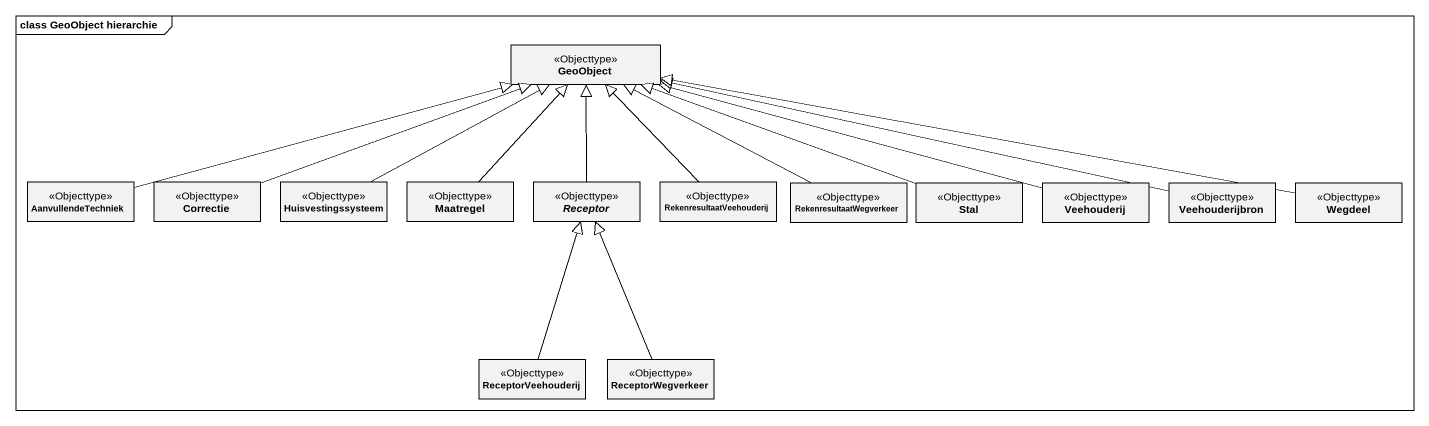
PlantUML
@startuml
mainframe class GeoObject hierarchie
hide circle
hide empty members
class GeoObject <<Objecttype>>
class AanvullendeTechniek <<Objecttype>>
class Correctie <<Objecttype>>
class Huisvestingssysteem <<Objecttype>>
class Maatregel <<Objecttype>>
abstract class Receptor <<Objecttype>>
class RekenresultaatVeehouderij <<Objecttype>>
class RekenresultaatWegverkeer <<Objecttype>>
class Stal <<Objecttype>>
class Veehouderij <<Objecttype>>
class Veehouderijbron <<Objecttype>>
class Wegdeel <<Objecttype>>
class ReceptorVeehouderij <<Objecttype>>
class ReceptorWegverkeer <<Objecttype>>
AanvullendeTechniek -right-|> GeoObject
Correctie -right-|> GeoObject
Huisvestingssysteem -right-|> GeoObject
Maatregel -up-|> GeoObject
Receptor -up-|> GeoObject
RekenresultaatVeehouderij -up-|> GeoObject
RekenresultaatWegverkeer -left-|> GeoObject
Stal -left-|> GeoObject
Veehouderij -left-|> GeoObject
Veehouderijbron -left-|> GeoObject
Wegdeel -left-|> GeoObject
ReceptorVeehouderij -up-|> Receptor
ReceptorWegverkeer -up-|> Receptor
@enduml
